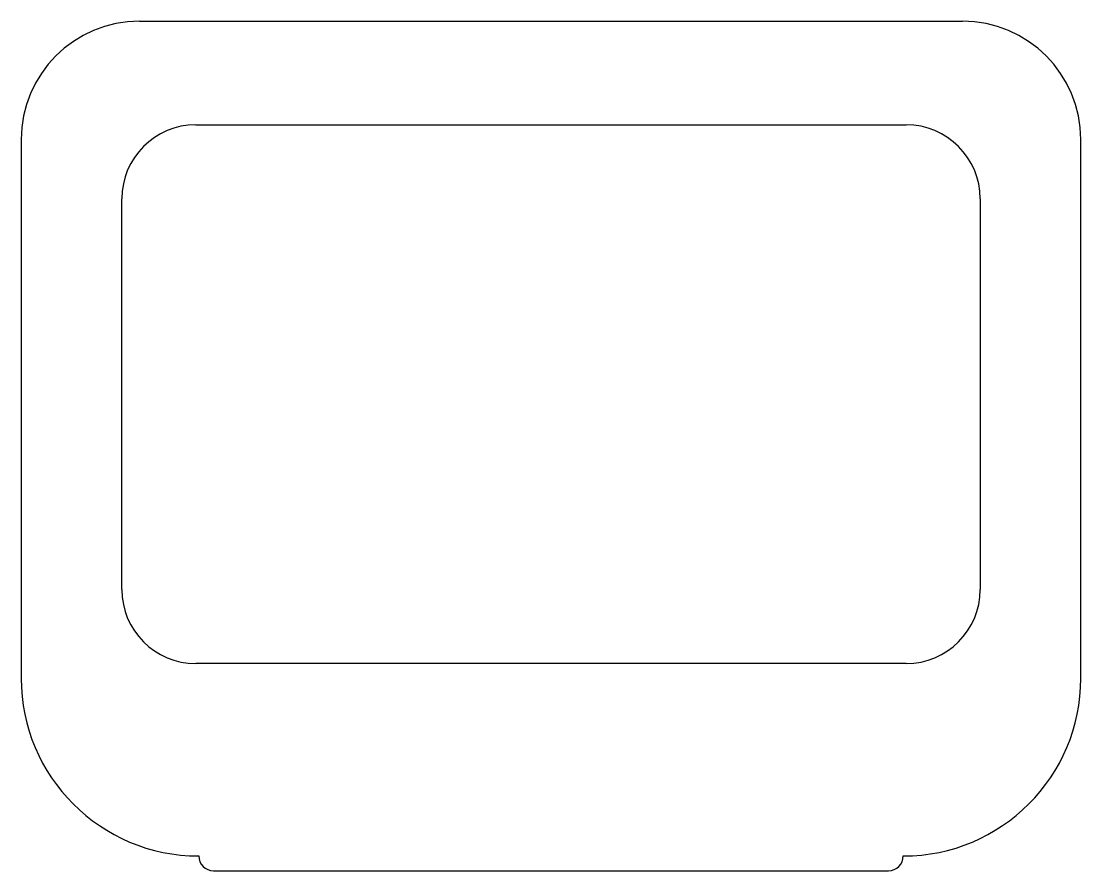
# Model space of a CAD drawing. Extents: x 1254.8 to 1290.6, y 1748.2 to 1776.9.
import ezdxf

# ---------------------------------------------------------------- set-up
doc = ezdxf.new("R2010")
doc.units = 0
doc.layers.get('0').update_dxf_attribs({"linetype": 'CONTINUOUS'})

msp = doc.modelspace()

# ---------------------------------------------------------------- linework, layer by layer
for p, q in [((1258.848, 1776.924), (1286.648, 1776.924)), ((1260.748, 1773.424), (1284.748, 1773.424)), ((1254.848, 1772.924), (1254.848, 1754.724)), ((1290.648, 1754.724), (1290.648, 1772.924)), ((1258.248, 1757.724), (1258.248, 1770.924)), ((1287.248, 1770.924), (1287.248, 1757.724)), ((1284.748, 1755.224), (1260.748, 1755.224)), ((1261.348, 1748.224), (1284.148, 1748.224))]:
    msp.add_line(p, q)
at = {"color": 7, "linetype": 'CONTINUOUS'}
for p, q in [((1260.848, 1748.724), (1260.848, 1748.724)), ((1284.648, 1748.724), (1284.648, 1748.724))]:
    msp.add_line(p, q, dxfattribs=at)
for centre, radius, start, end in [((1258.848, 1772.924), 4, 90, 180), ((1286.648, 1772.924), 4, 0, 90), ((1260.748, 1770.924), 2.5, 90, 180), ((1284.748, 1770.924), 2.5, 0, 90), ((1260.748, 1757.724), 2.5, 180, 270), ((1284.748, 1757.724), 2.5, 270, 360), ((1260.848, 1754.724), 6, 180, 270), ((1284.648, 1754.724), 6, 270, 0), ((1261.348, 1748.724), 0.5, 180, 270), ((1284.148, 1748.724), 0.5, 270, 360)]:
    msp.add_arc(centre, radius, start, end)

doc.saveas('drawing.dxf')
